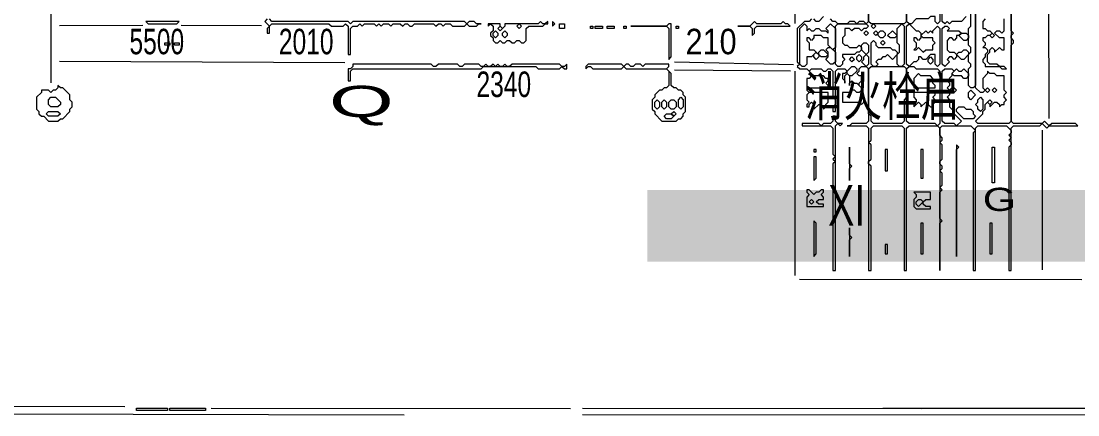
# Model space of a CAD drawing. Extents: x -538 to 2048, y 10 to 1392.
# Drawn here: x 739.5 to 1184, y 15.2 to 181.1 of the extents above; entities that cross this region are included whole.
import ezdxf

# ---------------------------------------------------------------- set-up
doc = ezdxf.new("R2010")
doc.units = 0
for name, color, linetype, lineweight in [('OCR_TEXT', 6, 'Continuous', 0), ('TRACE_CURVE', 6, 'Continuous', 0), ('TRACE_STRAIGHT', 5, 'Continuous', 0), ('TRACE_TEXT_SYMBOL', 6, 'Continuous', 0)]:
    doc.layers.add(name, color=color, linetype=linetype, lineweight=lineweight)
doc.styles.add('wqy-unicode', font='wqy-unicode.lff')

msp = doc.modelspace()

# ---------------------------------------------------------------- linework, layer by layer
at = {"layer": 'TRACE_CURVE', "color": 6}
for points in [[(1112, 208), (1113, 209), (1125, 209), (1126, 208), (1126, 181), (1125, 180), (1124, 181), (1124, 183), (1122, 183), (1121, 182), (1116, 182), (1114, 180), (1113, 180), (1112, 181)], [(1139, 207), (1140, 208), (1141, 207), (1141, 154), (1140, 153), (1139, 153), (1138, 154), (1138, 161), (1139, 162), (1139, 163), (1138, 164), (1138, 167), (1139, 168), (1139, 170), (1138, 171), (1138, 178), (1139, 179)], [(1069, 180), (1070, 179), (1070, 177), (1071, 178), (1072, 177), (1073, 177), (1074, 178), (1075, 178), (1076, 177), (1078, 177), (1079, 176), (1079, 177), (1078, 178), (1080, 180), (1082, 178), (1082, 170), (1081, 169), (1079, 171), (1079, 174), (1077, 174), (1076, 175), (1073, 175), (1073, 174), (1072, 173), (1071, 174), (1070, 174), (1070, 173), (1071, 172), (1071, 169), (1073, 169), (1074, 168), (1072, 166), (1070, 166), (1070, 163), (1069, 162), (1068, 162), (1067, 163), (1067, 178)], [(1082, 179), (1083, 180), (1095, 180), (1096, 179), (1095, 178), (1094, 178), (1093, 177), (1092, 178), (1090, 178), (1089, 177), (1088, 178), (1086, 178), (1086, 175), (1085, 174), (1085, 172), (1086, 171), (1087, 171), (1088, 170), (1091, 170), (1092, 171), (1093, 170), (1093, 169), (1092, 168), (1091, 168), (1090, 167), (1085, 167), (1085, 166), (1086, 165), (1085, 164), (1085, 163), (1084, 162), (1083, 162), (1082, 163)], [(1097, 179), (1098, 180), (1099, 179), (1098, 178)], [(1110, 180), (1111, 179), (1111, 163), (1110, 162), (1109, 162), (1108, 163), (1108, 167), (1109, 168), (1109, 171), (1108, 172), (1108, 178)], [(1112, 179), (1113, 180), (1116, 177), (1117, 177), (1118, 176), (1118, 174), (1117, 173), (1116, 174), (1115, 174), (1115, 173), (1116, 172), (1116, 170), (1115, 169), (1116, 169), (1117, 170), (1119, 168), (1120, 169), (1123, 169), (1123, 171), (1124, 172), (1123, 173), (1123, 174), (1119, 174), (1118, 175), (1120, 177), (1121, 176), (1122, 177), (1123, 176), (1123, 177), (1125, 179), (1126, 178), (1126, 163), (1125, 162), (1124, 163), (1124, 167), (1122, 167), (1120, 165), (1119, 165), (1118, 166), (1117, 166), (1117, 165), (1116, 164), (1115, 164), (1113, 162), (1112, 163)], [(1127, 178), (1128, 179), (1129, 179), (1130, 178), (1129, 177), (1134, 177), (1135, 176), (1134, 175), (1133, 175), (1133, 174), (1132, 173), (1131, 174), (1130, 174), (1129, 173), (1129, 169), (1130, 168), (1132, 168), (1133, 167), (1133, 166), (1132, 165), (1131, 166), (1130, 166), (1129, 165), (1130, 164), (1128, 162), (1127, 163)], [(1094, 176), (1095, 177), (1096, 176), (1095, 175)], [(1098, 176), (1099, 177), (1100, 176), (1099, 175)], [(1100, 176), (1101, 177), (1102, 177), (1103, 176), (1103, 175), (1102, 174), (1101, 174), (1100, 175)], [(1106, 177), (1108, 175), (1107, 174), (1105, 174), (1104, 175)], [(1134, 175), (1135, 176), (1137, 176), (1138, 175), (1138, 174), (1137, 173), (1136, 173)], [(1075, 168), (1076, 169), (1077, 169), (1079, 167), (1078, 166), (1076, 166), (1075, 167)], [(1078, 169), (1079, 170), (1080, 170), (1082, 168), (1082, 164), (1081, 163), (1080, 163), (1078, 165), (1079, 166), (1079, 168)], [(1093, 171), (1094, 172), (1095, 172), (1096, 171), (1096, 168), (1095, 167), (1093, 169)], [(1097, 172), (1098, 173), (1099, 172), (1099, 171), (1100, 170), (1105, 170), (1106, 169), (1107, 169), (1108, 168), (1108, 167), (1106, 165), (1104, 167), (1103, 166), (1102, 166), (1101, 165), (1100, 165), (1099, 164), (1100, 163), (1099, 162), (1098, 162), (1097, 163)], [(1101, 172), (1102, 173), (1103, 172), (1102, 171)], [(1135, 168), (1136, 169), (1137, 169), (1138, 168), (1138, 167), (1136, 165), (1135, 165), (1133, 167), (1134, 168)], [(1073, 167), (1074, 168), (1075, 167), (1075, 166), (1074, 165), (1073, 166)], [(1088, 165), (1089, 166), (1090, 165), (1089, 164)], [(1091, 166), (1092, 167), (1093, 166), (1093, 165), (1092, 164), (1091, 165)], [(1094, 166), (1095, 167), (1096, 166), (1096, 163), (1095, 162), (1093, 164), (1094, 165)], [(1121, 165), (1122, 166), (1123, 165), (1123, 164), (1122, 163), (1121, 164)], [(1089, 162), (1090, 162), (1091, 161), (1091, 160), (1089, 158), (1088, 158), (1087, 159), (1087, 160)], [(1096, 161), (1097, 162), (1111, 162), (1112, 161), (1112, 149), (1111, 148), (1111, 139), (1110, 138), (1098, 138), (1097, 139), (1097, 141), (1096, 142)], [(1112, 161), (1113, 162), (1115, 162), (1116, 161), (1125, 161), (1126, 160), (1126, 138), (1125, 137), (1124, 138), (1113, 138), (1112, 139)], [(1127, 160), (1128, 161), (1131, 161), (1132, 160), (1131, 159), (1131, 158), (1129, 156), (1130, 155), (1130, 154), (1129, 153), (1130, 152), (1130, 150), (1129, 149), (1130, 148), (1130, 145), (1132, 143), (1132, 142), (1135, 139), (1133, 137), (1132, 138), (1128, 138), (1127, 139)], [(1133, 161), (1134, 160), (1135, 160), (1136, 161), (1138, 159), (1138, 158), (1137, 157), (1136, 157), (1135, 158), (1132, 158), (1131, 159)], [(1130, 152), (1131, 153), (1132, 153), (1133, 152), (1132, 151), (1131, 151)], [(1138, 151), (1139, 152), (1141, 150), (1139, 148), (1138, 149)], [(1145, 152), (1146, 153), (1147, 152), (1146, 151)], [(1148, 152), (1149, 153), (1150, 152), (1149, 151)], [(1142, 148), (1143, 149), (1144, 148), (1144, 144), (1143, 143), (1142, 144), (1142, 145), (1141, 146), (1142, 147)], [(1146, 147), (1147, 148), (1148, 147), (1147, 146)], [(1133, 144), (1134, 145), (1136, 145), (1137, 144), (1139, 144), (1140, 143), (1140, 142), (1141, 141), (1140, 140), (1136, 140), (1133, 143)], [(1081, 141), (1081, 139), (1080, 138), (1077, 138), (1076, 137), (1075, 138), (1068, 138), (1068, 137), (1080, 137), (1081, 136), (1081, 125), (1082, 124), (1081, 123), (1082, 122), (1081, 121), (1081, 76), (1082, 76), (1082, 137), (1083, 138), (1084, 137), (1085, 138), (1083, 138), (1082, 139), (1082, 141)]]:
    msp.add_lwpolyline(points, close=True, dxfattribs=at)
for points in [[(1096, 208), (1096, 181), (1095, 180), (1094, 181), (1092, 181), (1091, 180), (1090, 181), (1088, 181), (1087, 180), (1083, 180), (1082, 181), (1081, 181), (1080, 182)], [(1112, 208), (1112, 181), (1111, 180), (1097, 180), (1096, 181), (1096, 205)], [(1137, 183), (1135, 181), (1131, 181), (1130, 180), (1129, 181), (1128, 180), (1127, 181), (1127, 208)], [(1156, 207), (1156, 139), (1155, 138), (1142, 138), (1141, 139), (1144, 142), (1144, 143), (1145, 144), (1145, 146), (1146, 147), (1147, 146), (1147, 145), (1149, 147), (1150, 147), (1151, 146), (1151, 145), (1152, 146), (1153, 146), (1153, 147), (1154, 148), (1153, 149), (1153, 150), (1154, 151), (1153, 152), (1153, 158), (1150, 158), (1149, 159), (1147, 159), (1146, 160), (1146, 159), (1144, 157), (1144, 153), (1145, 152), (1144, 151), (1143, 151), (1141, 153), (1141, 207)], [(1077, 183), (1075, 181), (1074, 181), (1073, 182)], [(1127, 120), (1126, 121), (1126, 122), (1127, 123), (1127, 129), (1126, 130), (1127, 131), (1127, 132), (1126, 133), (1126, 136), (1127, 137), (1139, 137), (1141, 135), (1140, 134), (1140, 76), (1141, 76), (1141, 136), (1142, 137), (1154, 137), (1156, 135), (1156, 134), (1155, 133), (1156, 132), (1155, 131), (1156, 130), (1156, 129), (1155, 128), (1155, 76), (1156, 76), (1156, 136), (1157, 137), (1168, 137), (1169, 138), (1171, 136), (1172, 137), (1184, 137), (1183, 138), (1173, 138), (1172, 137), (1170, 139), (1169, 138), (1157, 138), (1156, 139), (1156, 171), (1157, 172), (1157, 173), (1156, 174), (1156, 175), (1157, 176), (1156, 177), (1156, 185)], [(1072, 182), (1071, 181), (1069, 181), (1066, 178), (1066, 164), (1067, 163), (1066, 162), (1067, 161), (1070, 161), (1072, 159), (1072, 158), (1071, 157), (1070, 157)], [(1070, 157), (1070, 152), (1071, 151), (1070, 150), (1070, 148), (1071, 147), (1070, 146), (1070, 145), (1071, 145), (1071, 146), (1072, 147), (1073, 146), (1073, 144), (1075, 146), (1076, 146), (1077, 145), (1077, 144), (1078, 145), (1078, 146), (1079, 147), (1079, 151), (1071, 151), (1070, 152), (1071, 153), (1079, 153), (1079, 154), (1078, 155), (1079, 156), (1079, 157), (1078, 157), (1077, 158), (1073, 158), (1071, 160), (1072, 161), (1076, 161), (1077, 160), (1078, 160), (1079, 161), (1080, 161), (1081, 160), (1081, 149), (1082, 148), (1082, 146), (1081, 145), (1081, 143), (1082, 143), (1082, 160), (1083, 161), (1086, 161), (1087, 160), (1086, 159), (1085, 159), (1085, 157), (1086, 156), (1086, 155), (1086, 158), (1087, 159), (1088, 158), (1088, 154), (1088, 155), (1089, 156), (1090, 155), (1091, 155), (1093, 153)], [(1093, 153), (1093, 152), (1092, 151), (1091, 151), (1090, 152), (1089, 152), (1088, 151), (1085, 151), (1085, 147), (1092, 147), (1093, 146), (1094, 147), (1094, 150), (1093, 151), (1093, 153), (1092, 154), (1092, 155), (1093, 156), (1093, 158), (1092, 158), (1091, 159), (1092, 160), (1092, 161), (1093, 162), (1095, 162), (1096, 161), (1096, 139), (1095, 138), (1089, 138), (1088, 137), (1087, 137), (1095, 137), (1096, 136), (1096, 76), (1097, 76), (1097, 120), (1096, 121), (1096, 122), (1097, 123), (1097, 129), (1096, 130), (1097, 131), (1097, 136), (1098, 137), (1110, 137), (1111, 136), (1111, 76), (1112, 76), (1112, 136), (1113, 137), (1125, 137), (1126, 136), (1126, 76), (1126, 96), (1127, 97), (1126, 98), (1126, 109), (1127, 110), (1126, 111), (1127, 112), (1127, 117), (1126, 118), (1127, 119), (1127, 120)]]:
    msp.add_lwpolyline(points, dxfattribs=at)
at = {"layer": 'TRACE_STRAIGHT', "color": 5}
for p, q in [((1065.07, 180.13), (1066.38, 335.13)), ((1065, 229), (1065, 181)), ((752.07, 155.12), (752.24, 218.87)), ((1171.72, 208.88), (1171.74, 140.12)), ((755.62, 179.33), (790.63, 179.39)), ((806.87, 179.39), (840.63, 179.33)), ((755.63, 164.2), (875.63, 163.69)), ((1014.37, 160.61), (1063.14, 160.22)), ((1014.38, 163.94), (1064.38, 162.77)), ((1065, 160), (1065, 74)), ((1169.05, 135.12), (1169.05, 76.38)), ((1066.87, 72.43), (1185.63, 72.28)), ((505.63, 19.3), (783.13, 18.74)), ((819.37, 18.01), (970.62, 17.96)), ((975.62, 18.08), (1118.13, 17.95)), ((1102, 18), (1281, 18)), ((505.62, 16.32), (900.63, 15.23)), ((975.63, 15.32), (1303.12, 15.21))]:
    msp.add_line(p, q, dxfattribs=at)
at = {"layer": 'TRACE_TEXT_SYMBOL', "color": 6}
for points in [[(792, 181), (793, 180), (805, 180), (806, 181)], [(958, 181), (957, 180), (943, 180), (943, 179), (942, 178), (941, 179), (941, 180), (936, 180), (936, 179), (937, 180), (938, 179), (938, 177), (937, 176), (937, 175), (938, 174), (938, 173), (939, 172), (940, 172), (941, 173), (942, 172), (943, 172), (944, 173), (945, 173), (946, 172), (947, 172), (948, 173), (949, 173), (950, 172), (951, 172), (952, 173), (952, 178), (953, 179), (959, 179), (960, 180), (961, 180), (961, 181), (960, 180), (959, 180)], [(940, 178), (941, 179), (942, 178), (941, 177)], [(948, 179), (949, 180), (950, 179), (949, 178)], [(963, 181), (963, 179), (964, 180)], [(966, 180), (968, 180), (968, 178), (966, 178)], [(979, 179), (980, 179), (980, 178), (979, 178)], [(981, 179), (984, 179), (984, 178), (981, 178)], [(986, 179), (989, 179), (989, 178), (986, 178)], [(993, 179), (994, 179), (994, 178), (993, 178)], [(1012, 180), (1011, 179), (996, 179), (1011, 179), (1012, 178), (1012, 165), (1013, 166), (1013, 180)], [(1015, 179), (1016, 179), (1016, 178), (1015, 178)], [(1048, 181), (1046, 179), (1041, 179), (1046, 179), (1047, 178), (1047, 175), (1048, 176), (1048, 178), (1049, 179), (1063, 179), (1062, 180), (1061, 180), (1060, 181), (1059, 180), (1049, 180)], [(938, 176), (939, 177), (940, 176), (940, 175), (939, 174), (938, 175)], [(942, 176), (943, 177), (944, 176), (944, 175), (943, 174), (942, 175)], [(1147, 175), (1148, 176), (1149, 175), (1148, 174)], [(800, 172), (802, 172), (802, 171), (800, 171)], [(804, 172), (806, 172), (806, 171), (804, 171)], [(879, 163), (879, 162), (878, 161), (877, 161), (877, 156), (878, 156), (878, 160), (879, 161), (933, 161), (934, 162), (956, 162), (957, 161), (966, 161), (967, 162), (968, 161), (969, 161), (969, 163), (968, 162), (967, 162), (966, 163), (946, 163), (945, 162), (944, 162), (943, 163), (942, 162), (941, 162), (940, 163), (939, 162), (938, 163), (937, 162), (936, 162), (935, 163), (934, 162), (933, 162), (932, 163), (926, 163), (925, 162), (924, 162), (923, 163), (915, 163), (914, 162), (913, 162), (912, 163)], [(978, 163), (977, 162), (977, 161), (978, 162), (979, 162), (980, 161), (992, 161), (993, 162), (994, 161), (1011, 161), (1012, 160), (1012, 154), (1011, 153), (1010, 153), (1009, 152), (1008, 152), (1006, 150), (1006, 149), (1005, 148), (1005, 144), (1006, 143), (1006, 142), (1009, 139), (1015, 139), (1016, 140), (1017, 140), (1018, 141), (1018, 142), (1019, 143), (1019, 149), (1018, 150), (1018, 151), (1017, 152), (1016, 152), (1015, 153), (1014, 153), (1013, 154), (1013, 159), (1011, 161), (1012, 162), (1012, 163), (1002, 163), (1001, 162), (1000, 163), (998, 163), (997, 162), (996, 162), (995, 163), (994, 163), (993, 162), (992, 163)], [(1117, 159), (1115, 157), (1115, 153), (1124, 153), (1124, 154), (1123, 155), (1123, 157), (1122, 158), (1118, 158)], [(755, 154), (755, 153), (754, 152), (753, 152), (752, 151), (751, 152), (748, 152), (748, 151), (746, 149), (746, 144), (747, 143), (747, 142), (748, 141), (749, 141), (751, 139), (755, 139), (756, 140), (757, 140), (760, 143), (760, 144), (761, 145), (761, 147), (760, 148), (760, 150), (757, 153), (756, 153)], [(751, 148), (752, 149), (754, 149), (756, 147), (756, 146), (755, 145), (752, 145), (751, 146)], [(1006, 147), (1007, 148), (1008, 147), (1008, 145), (1007, 144), (1006, 145)], [(1009, 147), (1010, 148), (1011, 147), (1011, 145), (1010, 144), (1009, 145)], [(1012, 147), (1013, 148), (1014, 148), (1015, 147), (1015, 145), (1014, 144), (1013, 144), (1012, 145)], [(1016, 148), (1017, 149), (1018, 148), (1018, 145), (1017, 144), (1016, 145)], [(1115, 151), (1115, 149), (1116, 148), (1116, 147), (1115, 146), (1115, 145), (1117, 147), (1118, 146), (1118, 145), (1120, 147), (1122, 145), (1123, 145), (1123, 146), (1124, 147), (1124, 148), (1123, 149), (1124, 150), (1124, 151)], [(750, 142), (751, 143), (755, 143), (756, 142), (755, 141), (751, 141)], [(1013, 142), (1014, 143), (1015, 142), (1014, 141)], [(1010, 141), (1011, 142), (1013, 142), (1014, 141), (1013, 140), (1011, 140)], [(1133, 129), (1133, 82), (1133, 127), (1134, 128)], [(1073, 127), (1073, 126), (1074, 126), (1074, 127)], [(1088, 128), (1088, 114), (1088, 119), (1089, 120), (1088, 121)], [(1103, 127), (1103, 118), (1104, 118), (1104, 127)], [(1118, 127), (1118, 115), (1119, 115), (1119, 127)], [(1148, 128), (1149, 128), (1149, 113), (1148, 113)], [(1073, 124), (1073, 114), (1074, 115), (1074, 124)], [(1070, 110), (1070, 109), (1071, 108), (1070, 107), (1070, 103), (1077, 103), (1077, 104), (1075, 104), (1074, 105), (1075, 106), (1077, 106), (1077, 107), (1076, 108), (1077, 109), (1077, 110), (1076, 110), (1075, 109), (1074, 109), (1073, 108), (1071, 110)], [(1115, 109), (1116, 108), (1116, 107), (1115, 106), (1115, 103), (1116, 102), (1122, 102), (1122, 103), (1120, 103), (1119, 104), (1119, 105), (1120, 106), (1122, 106), (1122, 109)], [(1071, 105), (1072, 106), (1073, 105), (1072, 104)], [(1116, 105), (1117, 106), (1118, 106), (1119, 105), (1117, 103), (1116, 104)], [(1073, 97), (1073, 82), (1074, 83), (1074, 96)], [(1088, 94), (1088, 82), (1088, 89), (1089, 90), (1088, 91)], [(1118, 96), (1118, 83), (1119, 83), (1119, 96)], [(1147, 96), (1147, 83), (1148, 83), (1148, 96)], [(1103, 87), (1103, 83), (1104, 83), (1104, 87)], [(788, 18), (801, 18), (801, 17), (788, 17)], [(802, 18), (817, 18), (817, 17), (802, 17)]]:
    msp.add_lwpolyline(points, close=True, dxfattribs=at)
for points in [[(843, 182), (842, 181), (844, 179), (843, 178), (843, 176), (844, 176), (844, 179), (845, 180), (869, 180), (870, 179), (875, 179), (876, 180), (877, 179), (877, 167), (878, 167), (878, 178), (879, 179), (881, 179), (882, 180), (883, 179), (884, 180), (888, 180), (889, 179), (890, 180), (891, 179), (892, 180), (894, 180), (895, 179), (896, 180), (899, 180), (900, 179), (901, 180), (902, 180), (903, 179), (904, 179), (905, 180), (913, 180), (914, 179), (915, 180), (916, 180), (917, 179), (918, 180), (920, 180), (921, 179), (926, 179), (927, 180), (928, 179), (931, 179), (932, 180), (933, 180), (931, 180), (930, 181), (928, 181), (927, 180), (926, 181), (879, 181), (878, 180), (877, 181), (845, 181), (844, 182)], [(1145, 182), (1144, 181), (1144, 178), (1145, 178), (1146, 177), (1147, 177), (1148, 176), (1147, 175), (1146, 175), (1145, 174), (1144, 174), (1144, 173), (1145, 172), (1145, 171), (1144, 170), (1145, 170), (1146, 169), (1146, 168), (1145, 167), (1145, 166), (1144, 165), (1144, 164), (1145, 163), (1145, 162), (1151, 162), (1152, 161), (1154, 161), (1153, 162), (1151, 162), (1150, 163), (1147, 163), (1146, 164), (1146, 167), (1147, 168), (1147, 169), (1148, 170), (1149, 169), (1149, 168), (1151, 170), (1152, 169), (1153, 169), (1153, 174), (1151, 174), (1149, 176), (1150, 177), (1151, 177), (1152, 176), (1153, 177), (1153, 182)]]:
    msp.add_lwpolyline(points, dxfattribs=at)

# ---------------------------------------------------------------- texts
at = {"layer": 'OCR_TEXT', "color": 6, "style": 'wqy-unicode'}
for s, height, width, p in [('5500', 10.738, 0.72, (785.07, 167.14)), ('2010', 10.738, 0.72, (847.91, 167.14)), ('210', 10.738, 0.89558, (1019, 167.14)), ('2340', 10.738, 0.72, (931.04, 149.14)), ('消火栓启', 16.535, 0.72, (1069.16, 141.17)), ('Q', 13.14, 1.995309, (869, 140.71)), ('XI', 17.076, 0.72, (1079.01, 95)), ('一', 270.97, 0.72, (991.24, -49.29)), ('G', 9.77, 1.383806, (1144, 101.13))]:
    msp.add_text(s, height=height, dxfattribs=dict(at, width=width)).set_placement(p)

doc.saveas('drawing.dxf')
